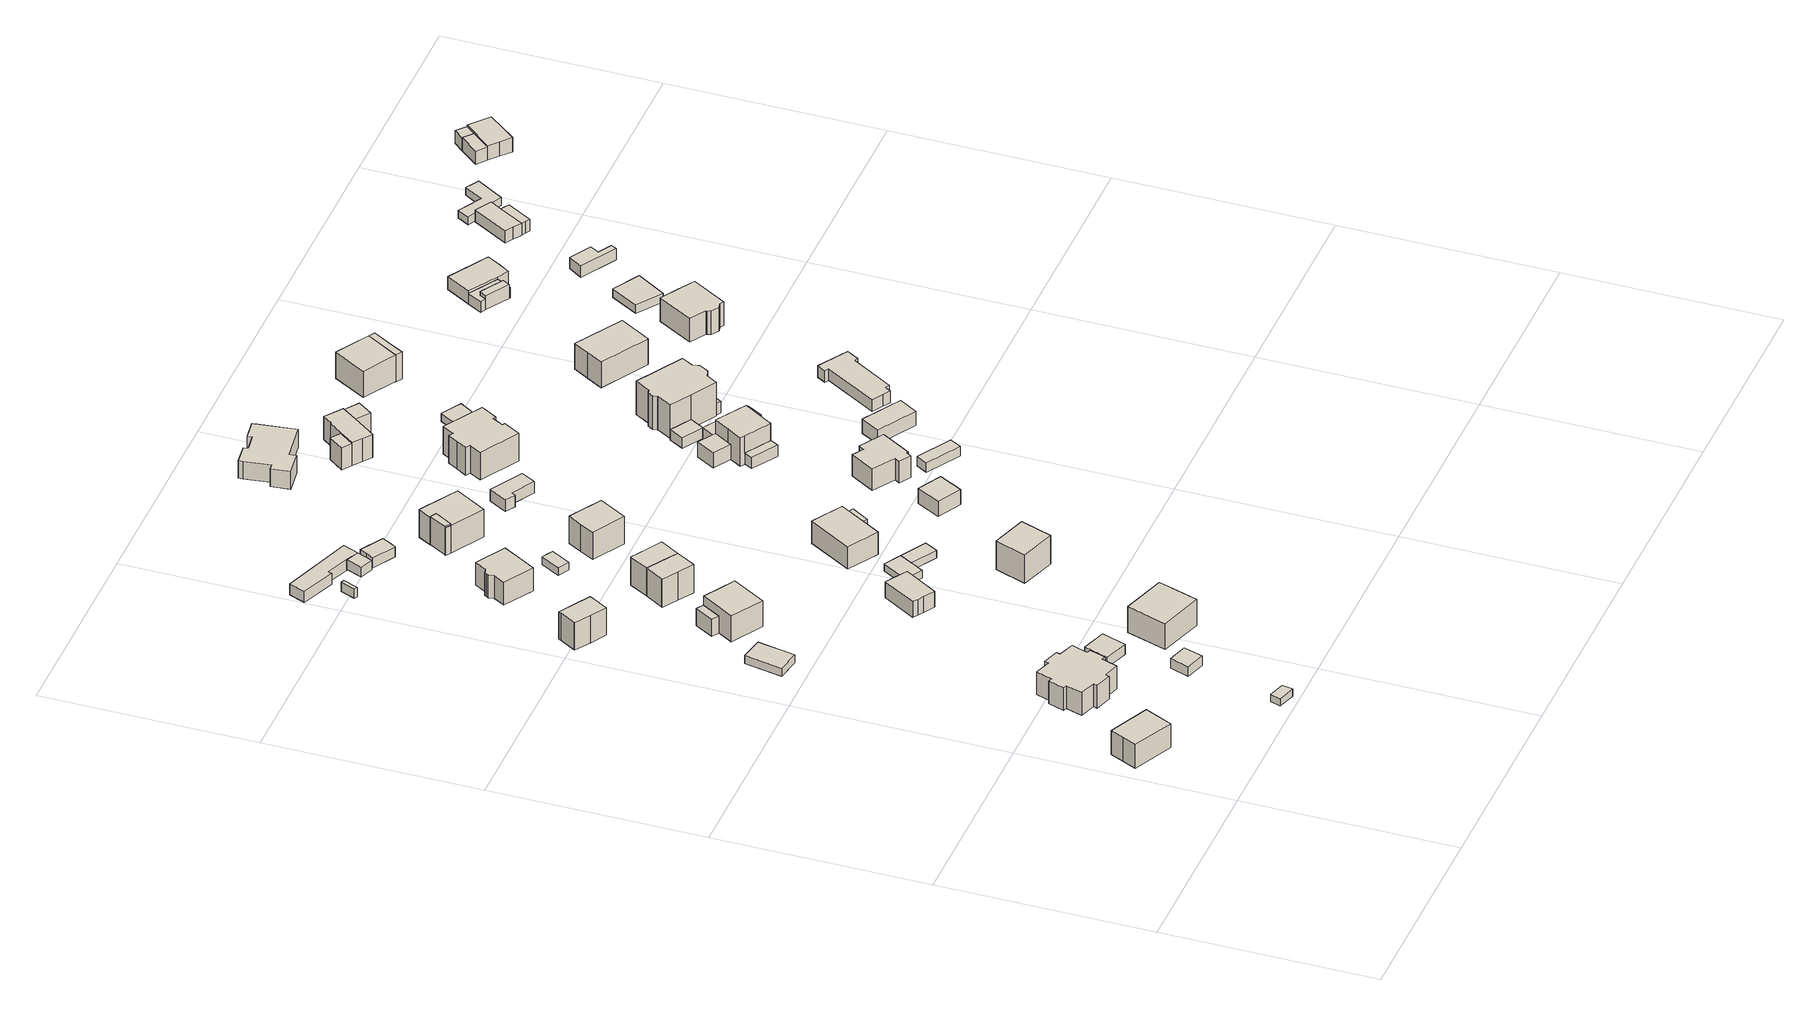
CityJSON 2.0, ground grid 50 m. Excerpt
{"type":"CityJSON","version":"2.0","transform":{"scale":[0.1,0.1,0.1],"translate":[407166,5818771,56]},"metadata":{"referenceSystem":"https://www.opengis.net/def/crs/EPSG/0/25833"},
"CityObjects":{
"building1":{"type":"Building","attributes":{"Gemeindeschluessel":"11000010","BezugspunktDach":"2200","function":"31001_1010","measuredHeight":7.95,"storeysAboveGround":1},"address":[{"country":"Germany","locality":"Berlin","thoroughfareNumber":"41","thoroughfareName":"Lortzingstraße"}],"geometry":[{"type":"Solid","lod":"1","boundaries":[[[[0,1,2,3,4,5]],[[6,7,8,9,10,11]],[[6,11,5,4]],[[7,6,4,3]],[[8,7,3,2]],[[9,8,2,1]],[[10,9,1,0]],[[11,10,0,5]]]]}]},
"building2":{"type":"Building","attributes":{"Gemeindeschluessel":"11000010","BezugspunktDach":"2200","function":"31001_2723","measuredHeight":1.92,"storeysAboveGround":1},"address":[{"country":"Germany","locality":"Berlin","thoroughfareNumber":"11 (2)","thoroughfareName":"Händelstraße"}],"geometry":[{"type":"Solid","lod":"1","boundaries":[[[[12,13,14,15]],[[16,17,18,19]],[[16,19,15,14]],[[17,16,14,13]],[[18,17,13,12]],[[19,18,12,15]]]]}]},
"building3":{"type":"Building","attributes":{"Gemeindeschluessel":"11000010","BezugspunktDach":"2200","function":"31001_1010","measuredHeight":8.68,"storeysAboveGround":1},"address":[{"country":"Germany","locality":"Berlin","thoroughfareNumber":"12","thoroughfareName":"Händelstraße"}],"geometry":[{"type":"Solid","lod":"1","boundaries":[[[[20,21,22,23,24,25,26,27,28,29,30,31,32,33,34,35,36,37,38,39]],[[40,41,42,43,44,45,46,47,48,49,50,51,52,53,54,55,56,57,58,59]],[[40,59,39,38]],[[41,40,38,37]],[[42,41,37,36]],[[43,42,36,35]],[[44,43,35,34]],[[45,44,34,33]],[[46,45,33,32]],[[47,46,32,31]],[[48,47,31,30]],[[49,48,30,29]],[[50,49,29,28]],[[51,50,28,27]],[[52,51,27,26]],[[53,52,26,25]],[[54,53,25,24]],[[55,54,24,23]],[[56,55,23,22]],[[57,56,22,21]],[[58,57,21,20]],[[59,58,20,39]]]]}]},
"building4":{"type":"Building","attributes":{"Gemeindeschluessel":"11000010","BezugspunktDach":"2200","function":"31001_2000","measuredHeight":2.07,"storeysAboveGround":1},"address":[{"country":"Germany","locality":"Berlin","thoroughfareNumber":"9 (1)","thoroughfareName":"Händelstraße"}],"geometry":[{"type":"Solid","lod":"1","boundaries":[[[[60,61,62,63]],[[64,65,66,67]],[[64,67,63,62]],[[65,64,62,61]],[[66,65,61,60]],[[67,66,60,63]]]]}]},
"building5":{"type":"Building","attributes":{"Gemeindeschluessel":"11000010","BezugspunktDach":"2200","function":"31001_2463","measuredHeight":2.5,"storeysAboveGround":1},"address":[{"country":"Germany","locality":"Berlin","thoroughfareNumber":"11 (1)","thoroughfareName":"Händelstraße"}],"geometry":[{"type":"Solid","lod":"1","boundaries":[[[[68,69,70,71]],[[72,73,74,75]],[[72,75,71,70]],[[73,72,70,69]],[[74,73,69,68]],[[75,74,68,71]]]]}]},
"building6":{"type":"Building","attributes":{"Gemeindeschluessel":"11000010","BezugspunktDach":"2200","function":"31001_2463","measuredHeight":2.59,"storeysAboveGround":1},"address":[{"country":"Germany","locality":"Berlin","thoroughfareNumber":"12 (1)","thoroughfareName":"Händelstraße"}],"geometry":[{"type":"Solid","lod":"1","boundaries":[[[[76,77,78,79]],[[80,81,82,83]],[[80,83,79,78]],[[81,80,78,77]],[[82,81,77,76]],[[83,82,76,79]]]]}]},
"building7":{"type":"Building","attributes":{"Gemeindeschluessel":"11000010","BezugspunktDach":"2200","function":"31001_1010","measuredHeight":8.94,"storeysAboveGround":1},"address":[{"country":"Germany","locality":"Berlin","thoroughfareNumber":"24","thoroughfareName":"Lortzingstraße"}],"geometry":[{"type":"Solid","lod":"1","boundaries":[[[[84,85,86,87,88,89,90,91]],[[92,93,94,95,96,97,98,99]],[[92,99,91,90]],[[93,92,90,89]],[[94,93,89,88]],[[95,94,88,87]],[[96,95,87,86]],[[97,96,86,85]],[[98,97,85,84]],[[99,98,84,91]]]]}]},
"building8":{"type":"Building","attributes":{"Gemeindeschluessel":"11000010","function":"31001_1010"},"address":[{"country":"Germany","locality":"Berlin","thoroughfareNumber":"23","thoroughfareName":"Lortzingstraße"}],"children":["building8-1","building8-2"]},
"building8-1":{"type":"BuildingPart","attributes":{"BezugspunktDach":"2200","measuredHeight":9.03,"storeysAboveGround":1},"parents":["building8"],"geometry":[{"type":"MultiSurface","lod":"1","boundaries":[[[100,101,102,103,104]],[[105,106,107,108,109]],[[110,111,112,109,104,103]],[[106,105,103,102]],[[107,106,102,101]],[[108,107,101,100]],[[109,108,100,104]],[[113,105,112,111,110]]]}]},
"building8-2":{"type":"BuildingPart","attributes":{"BezugspunktDach":"2200","measuredHeight":4.44,"storeysAboveGround":1},"parents":["building8"],"geometry":[{"type":"Solid","lod":"1","boundaries":[[[[111,110,114,115]],[[116,105,112,117]],[[116,117,115,114]],[[105,116,114,110]],[[117,112,111,115]],[[112,105,110,111]]]]}]},
"building9":{"type":"Building","attributes":{"Gemeindeschluessel":"11000010","BezugspunktDach":"2200","function":"31001_1010","measuredHeight":9.07,"storeysAboveGround":1},"address":[{"country":"Germany","locality":"Berlin","thoroughfareNumber":"11","thoroughfareName":"Händelstraße"}],"geometry":[{"type":"Solid","lod":"1","boundaries":[[[[118,119,120,121,122]],[[123,124,125,126,127]],[[123,127,122,121]],[[124,123,121,120]],[[125,124,120,119]],[[126,125,119,118]],[[127,126,118,122]]]]}]},
"building10":{"type":"Building","attributes":{"Gemeindeschluessel":"11000010","BezugspunktDach":"2200","function":"51009_1610","measuredHeight":2.5,"storeysAboveGround":0},"address":[{"country":"Germany","locality":"Berlin"}],"geometry":[{"type":"Solid","lod":"1","boundaries":[[[[128,129,130,131]],[[132,133,134,135]],[[132,135,131,130]],[[133,132,130,129]],[[134,133,129,128]],[[135,134,128,131]]]]}]},
"building11":{"type":"Building","attributes":{"Gemeindeschluessel":"11000010","BezugspunktDach":"2200","function":"31001_1010","measuredHeight":4.73,"storeysAboveGround":1},"address":[{"country":"Germany","locality":"Berlin","thoroughfareNumber":"39","thoroughfareName":"Lortzingstraße"}],"geometry":[{"type":"Solid","lod":"1","boundaries":[[[[136,137,138,139,140,141,142,143]],[[144,145,146,147,148,149,150,151]],[[144,151,143,142]],[[145,144,142,141]],[[146,145,141,140]],[[147,146,140,139]],[[148,147,139,138]],[[149,148,138,137]],[[150,149,137,136]],[[151,150,136,143]]]]}]},
"building12":{"type":"Building","attributes":{"Gemeindeschluessel":"11000010","BezugspunktDach":"2200","function":"31001_1010","measuredHeight":9.36,"storeysAboveGround":1},"address":[{"country":"Germany","locality":"Berlin","thoroughfareNumber":"24A","thoroughfareName":"Lortzingstraße"}],"geometry":[{"type":"Solid","lod":"1","boundaries":[[[[152,153,154,155,156,157,158]],[[159,160,161,162,163,164,165]],[[159,165,158,157]],[[160,159,157,156]],[[161,160,156,155]],[[162,161,155,154]],[[163,162,154,153]],[[164,163,153,152]],[[165,164,152,158]]]]}]},
"building13":{"type":"Building","attributes":{"Gemeindeschluessel":"11000010","BezugspunktDach":"2200","function":"31001_1010","measuredHeight":8.75,"storeysAboveGround":1},"address":[{"country":"Germany","locality":"Berlin","thoroughfareNumber":"25A","thoroughfareName":"Lortzingstraße"}],"geometry":[{"type":"Solid","lod":"1","boundaries":[[[[166,167,168,169,170,171,172,173,174,175]],[[176,177,178,179,180,181,182,183,184,185]],[[176,185,175,174]],[[177,176,174,173]],[[178,177,173,172]],[[179,178,172,171]],[[180,179,171,170]],[[181,180,170,169]],[[182,181,169,168]],[[183,182,168,167]],[[184,183,167,166]],[[185,184,166,175]]]]}]},
"building14":{"type":"Building","attributes":{"Gemeindeschluessel":"11000010","BezugspunktDach":"2200","function":"31001_2463","measuredHeight":2.82,"storeysAboveGround":1},"address":[{"country":"Germany","locality":"Berlin","thoroughfareNumber":"5 (1)","thoroughfareName":"Lisztstraße"}],"geometry":[{"type":"Solid","lod":"1","boundaries":[[[[186,187,188,189,190,191,192]],[[193,194,195,196,197,198,199]],[[193,199,192,191]],[[194,193,191,190]],[[195,194,190,189]],[[196,195,189,188]],[[197,196,188,187]],[[198,197,187,186]],[[199,198,186,192]]]]}]},
"building15":{"type":"Building","attributes":{"Gemeindeschluessel":"11000010","BezugspunktDach":"2200","function":"31001_1010","measuredHeight":9.34,"storeysAboveGround":1},"address":[{"country":"Germany","locality":"Berlin","thoroughfareNumber":"24B","thoroughfareName":"Lortzingstraße"}],"geometry":[{"type":"Solid","lod":"1","boundaries":[[[[155,154,200,201,202,203,156]],[[204,205,206,207,162,161,160]],[[204,160,156,203]],[[205,204,203,202]],[[206,205,202,201]],[[207,206,201,200]],[[162,207,200,154]],[[161,162,154,155]],[[160,161,155,156]]]]}]},
"building16":{"type":"Building","attributes":{"Gemeindeschluessel":"11000010","BezugspunktDach":"2200","function":"31001_2723","measuredHeight":2.48,"storeysAboveGround":1},"address":[{"country":"Germany","locality":"Berlin","thoroughfareNumber":"5 (2)","thoroughfareName":"Lisztstraße"}],"geometry":[{"type":"Solid","lod":"1","boundaries":[[[[208,189,188,209]],[[210,211,212,213]],[[210,213,209,188]],[[211,210,188,189]],[[212,211,189,208]],[[213,212,208,209]]]]}]},
"building17":{"type":"Building","attributes":{"Gemeindeschluessel":"11000010","BezugspunktDach":"2200","function":"31001_2463","measuredHeight":2.27,"storeysAboveGround":1},"address":[{"country":"Germany","locality":"Berlin","thoroughfareNumber":"25 (1)","thoroughfareName":"Lortzingstraße"}],"geometry":[{"type":"Solid","lod":"1","boundaries":[[[[214,215,216,217,218]],[[219,220,221,222,223]],[[219,223,218,217]],[[220,219,217,216]],[[221,220,216,215]],[[222,221,215,214]],[[223,222,214,218]]]]}]},
"building18":{"type":"Building","attributes":{"Gemeindeschluessel":"11000010","BezugspunktDach":"2200","function":"31001_2723","measuredHeight":3.14,"storeysAboveGround":1},"address":[{"country":"Germany","locality":"Berlin","thoroughfareNumber":"26 (2)","thoroughfareName":"Lortzingstraße"}],"geometry":[{"type":"Solid","lod":"1","boundaries":[[[[224,225,226,227,228,229]],[[230,231,232,233,234,235]],[[230,235,229,228]],[[231,230,228,227]],[[232,231,227,226]],[[233,232,226,225]],[[234,233,225,224]],[[235,234,224,229]]]]}]},
"building19":{"type":"Building","attributes":{"Gemeindeschluessel":"11000010","function":"31001_1010"},"address":[{"country":"Germany","locality":"Berlin","thoroughfareNumber":"39 (1)","thoroughfareName":"Lortzingstraße"}],"children":["building19-1","building19-2"]},
"building19-1":{"type":"BuildingPart","attributes":{"BezugspunktDach":"2200","measuredHeight":1.87,"storeysAboveGround":1},"parents":["building19"],"geometry":[{"type":"MultiSurface","lod":"1","boundaries":[[[236,237,238,239]],[[240,241,242,243]],[[240,243,239,238]],[[241,240,238,237]],[[242,241,244,245,236]],[[243,242,236,239]],[[237,245,244,241]]]}]},
"building19-2":{"type":"BuildingPart","attributes":{"BezugspunktDach":"2200","measuredHeight":1.87,"storeysAboveGround":1},"parents":["building19"],"geometry":[{"type":"MultiSurface","lod":"1","boundaries":[[[246,247,237,245]],[[241,248,249,244]],[[248,241,237,247]],[[249,248,247,246]],[[244,249,246,245]],[[250,244,245,237,241]]]}]},
"building20":{"type":"Building","attributes":{"Gemeindeschluessel":"11000010","BezugspunktDach":"2200","function":"31001_1010","measuredHeight":9.77,"storeysAboveGround":1},"address":[{"country":"Germany","locality":"Berlin","thoroughfareNumber":"10","thoroughfareName":"Händelstraße"}],"geometry":[{"type":"Solid","lod":"1","boundaries":[[[[251,252,253,254,255]],[[256,257,258,259,260]],[[256,260,255,254]],[[257,256,254,253]],[[258,257,253,252]],[[259,258,252,251]],[[260,259,251,255]]]]}]},
"building21":{"type":"Building","attributes":{"Gemeindeschluessel":"11000010","BezugspunktDach":"2200","function":"51009_1610","measuredHeight":7.23,"storeysAboveGround":0},"address":[{"country":"Germany","locality":"Berlin"}],"geometry":[{"type":"Solid","lod":"1","boundaries":[[[[261,262,263,264]],[[265,266,267,268]],[[265,268,264,263]],[[266,265,263,262]],[[267,266,262,261]],[[268,267,261,264]]]]}]},
"building22":{"type":"Building","attributes":{"Gemeindeschluessel":"11000010","BezugspunktDach":"2200","function":"31001_1010","measuredHeight":8.98,"storeysAboveGround":1},"address":[{"country":"Germany","locality":"Berlin","thoroughfareNumber":"25","thoroughfareName":"Lortzingstraße"}],"geometry":[{"type":"Solid","lod":"1","boundaries":[[[[269,270,271,272,273]],[[274,275,276,277,278]],[[274,278,273,272]],[[275,274,272,271]],[[276,275,271,270]],[[277,276,270,269]],[[278,277,269,273]]]]}]},
"building23":{"type":"Building","attributes":{"Gemeindeschluessel":"11000010","BezugspunktDach":"2200","function":"31001_1010","measuredHeight":8.25,"storeysAboveGround":1},"address":[{"country":"Germany","locality":"Berlin","thoroughfareNumber":"26","thoroughfareName":"Lortzingstraße"}],"geometry":[{"type":"Solid","lod":"1","boundaries":[[[[279,280,281,282,283,284,285,286,287,288]],[[289,290,291,292,293,294,295,296,297,298]],[[289,298,288,287]],[[290,289,287,286]],[[291,290,286,285]],[[292,291,285,284]],[[293,292,284,283]],[[294,293,283,282]],[[295,294,282,281]],[[296,295,281,280]],[[297,296,280,279]],[[298,297,279,288]]]]}]},
"building24":{"type":"Building","attributes":{"Gemeindeschluessel":"11000010","function":"31001_1010"},"address":[{"country":"Germany","locality":"Berlin","thoroughfareNumber":"38","thoroughfareName":"Lortzingstraße"}],"children":["building24-1","building24-2"]},
"building24-1":{"type":"BuildingPart","attributes":{"BezugspunktDach":"2200","measuredHeight":7.87,"storeysAboveGround":1},"parents":["building24"],"geometry":[{"type":"Solid","lod":"1","boundaries":[[[[299,300,301,302]],[[303,304,305,306]],[[303,306,302,301]],[[304,303,301,300]],[[305,304,300,299],[307,308,309,304]],[[306,305,299,302]],[[308,307,304,309]]]]}]},
"building24-2":{"type":"BuildingPart","attributes":{"BezugspunktDach":"2200","measuredHeight":3.73,"storeysAboveGround":1},"parents":["building24"],"geometry":[{"type":"Solid","lod":"1","boundaries":[[[[310,311,309,308]],[[304,312,313,307]],[[312,304,309,311]],[[313,312,311,310]],[[307,313,310,308]],[[304,307,308,309]]]]}]},
"building25":{"type":"Building","attributes":{"Gemeindeschluessel":"11000010","BezugspunktDach":"2200","function":"31001_1312","measuredHeight":3.02,"storeysAboveGround":1},"address":[{"country":"Germany","locality":"Berlin","thoroughfareNumber":"26 (1)","thoroughfareName":"Lortzingstraße"}],"geometry":[{"type":"Solid","lod":"1","boundaries":[[[[314,315,316,317,318,319]],[[320,321,322,323,324,325]],[[320,325,319,318]],[[321,320,318,317]],[[322,321,317,316]],[[323,322,316,315]],[[324,323,315,314]],[[325,324,314,319]]]]}]},
"building26":{"type":"Building","attributes":{"Gemeindeschluessel":"11000010","BezugspunktDach":"2200","function":"31001_1313","measuredHeight":4.32,"storeysAboveGround":1},"address":[{"country":"Germany","locality":"Berlin","thoroughfareNumber":"38 (1)","thoroughfareName":"Lortzingstraße"}],"geometry":[{"type":"Solid","lod":"1","boundaries":[[[[326,327,328,329,330]],[[331,332,333,334,335]],[[331,335,330,329]],[[332,331,329,328]],[[333,332,328,327]],[[334,333,327,326]],[[335,334,326,330]]]]}]},
"building27":{"type":"Building","attributes":{"Gemeindeschluessel":"11000010","BezugspunktDach":"2200","function":"31001_1010","measuredHeight":7.16,"storeysAboveGround":1},"address":[{"country":"Germany","locality":"Berlin","thoroughfareNumber":"45","thoroughfareName":"Beethovenstraße"}],"geometry":[{"type":"Solid","lod":"1","boundaries":[[[[336,337,338,339,340,341,342,343,344,345,346,347,348,349]],[[350,351,352,353,354,355,356,357,358,359,360,361,362,363]],[[350,363,349,348]],[[351,350,348,347]],[[352,351,347,346]],[[353,352,346,345]],[[354,353,345,344]],[[355,354,344,343]],[[356,355,343,342]],[[357,356,342,341]],[[358,357,341,340]],[[359,358,340,339]],[[360,359,339,338]],[[361,360,338,337]],[[362,361,337,336]],[[363,362,336,349]]]]}]},
"building28":{"type":"Building","attributes":{"Gemeindeschluessel":"11000010","BezugspunktDach":"2200","function":"31001_1010","measuredHeight":8.69,"storeysAboveGround":1},"address":[{"country":"Germany","locality":"Berlin","thoroughfareNumber":"37","thoroughfareName":"Lortzingstraße"}],"geometry":[{"type":"Solid","lod":"1","boundaries":[[[[364,365,366,367,368,369,370,371,372,373]],[[374,375,376,377,378,379,380,381,382,383]],[[374,383,373,372]],[[375,374,372,371]],[[376,375,371,370]],[[377,376,370,369]],[[378,377,369,368]],[[379,378,368,367]],[[380,379,367,366]],[[381,380,366,365]],[[382,381,365,364]],[[383,382,364,373]]]]}]},
"building29":{"type":"Building","attributes":{"Gemeindeschluessel":"11000010","BezugspunktDach":"2200","function":"31001_1010","measuredHeight":10.06,"storeysAboveGround":2},"address":[{"country":"Germany","locality":"Berlin","thoroughfareNumber":"27","thoroughfareName":"Lortzingstraße"}],"geometry":[{"type":"Solid","lod":"1","boundaries":[[[[384,385,386,387,388,389,390,391,392,393,394,395,396,397]],[[398,399,400,401,402,403,404,405,406,407,408,409,410,411]],[[398,411,397,396]],[[399,398,396,395]],[[400,399,395,394]],[[401,400,394,393]],[[402,401,393,392]],[[403,402,392,391]],[[404,403,391,390]],[[405,404,390,389]],[[406,405,389,388]],[[407,406,388,387]],[[408,407,387,386]],[[409,408,386,385]],[[410,409,385,384]],[[411,410,384,397]]]]}]},
"building30":{"type":"Building","attributes":{"Gemeindeschluessel":"11000010","function":"31001_1010"},"address":[{"country":"Germany","locality":"Berlin","thoroughfareNumber":"28","thoroughfareName":"Lortzingstraße"}],"children":["building30-1","building30-2","building30-3"]},
"building30-1":{"type":"BuildingPart","attributes":{"BezugspunktDach":"2200","measuredHeight":6.28,"storeysAboveGround":1},"parents":["building30"],"geometry":[{"type":"MultiSurface","lod":"1","boundaries":[[[412,413,414,415,416,417,418,419,420,421]],[[422,423,424,425,426,427,428,429,430,431]],[[422,432,433,421,420]],[[423,422,420,419]],[[424,423,419,418]],[[425,424,418,417]],[[426,425,417,416]],[[427,426,416,415]],[[434,435,415,414]],[[429,428,414,413]],[[430,429,413,412]],[[431,430,412,421]],[[431,433,432,422]],[[436,428,427,435,434]]]}]},
"building30-2":{"type":"BuildingPart","attributes":{"BezugspunktDach":"2200","measuredHeight":5.71,"storeysAboveGround":1},"parents":["building30"],"geometry":[{"type":"Solid","lod":"1","boundaries":[[[[433,432,437,438]],[[439,422,431,440]],[[439,440,438,437]],[[422,439,437,432]],[[440,431,433,438]],[[432,433,431,422]]]]}]},
"building30-3":{"type":"BuildingPart","attributes":{"BezugspunktDach":"2200","measuredHeight":5.71,"storeysAboveGround":1},"parents":["building30"],"geometry":[{"type":"MultiSurface","lod":"1","boundaries":[[[441,442,435,434]],[[427,443,444,428]],[[443,427,435,442]],[[444,443,442,441]],[[428,444,441,434]],[[428,445,434,435,427]]]}]},
"building31":{"type":"Building","attributes":{"Gemeindeschluessel":"11000010","BezugspunktDach":"2200","function":"31001_1313","measuredHeight":2.57,"storeysAboveGround":1},"address":[{"country":"Germany","locality":"Berlin","thoroughfareNumber":"37 (2)","thoroughfareName":"Lortzingstraße"}],"geometry":[{"type":"Solid","lod":"1","boundaries":[[[[446,447,448,449]],[[450,451,452,453]],[[450,453,449,448]],[[451,450,448,447]],[[452,451,447,446]],[[453,452,446,449]]]]}]},
"building32":{"type":"Building","attributes":{"Gemeindeschluessel":"11000010","BezugspunktDach":"2200","function":"51009_1610","measuredHeight":4.36,"storeysAboveGround":0},"address":[{"country":"Germany","locality":"Berlin"}],"geometry":[{"type":"Solid","lod":"1","boundaries":[[[[454,455,456,457]],[[458,459,460,461]],[[458,461,457,456]],[[459,458,456,455]],[[460,459,455,454]],[[461,460,454,457]]]]}]},
"building33":{"type":"Building","attributes":{"Gemeindeschluessel":"11000010","function":"31001_1010"},"address":[{"country":"Germany","locality":"Berlin","thoroughfareNumber":"36","thoroughfareName":"Lortzingstraße"}],"children":["building33-1","building33-2","building33-3","building33-4"]},
"building33-1":{"type":"BuildingPart","attributes":{"BezugspunktDach":"2200","measuredHeight":9.51,"storeysAboveGround":2},"parents":["building33"],"geometry":[{"type":"MultiSurface","lod":"1","boundaries":[[[462,463,464,465,466,467,468]],[[469,470,471,472,473,474,475]],[[476,477,478,475,468,467]],[[479,476,469,467,466]],[[471,470,466,465]],[[480,481,465,464]],[[472,471,482,483,484]],[[473,472,464,463],[485,486,480,484]],[[487,488,489,463,462]],[[474,473,490,491]],[[475,474,462,468]],[[469,478,477,476]],[[470,469,476,479]],[[484,483,482,481,480]],[[480,486,485,484]],[[491,490,489,488,487]]]}]},
"building33-2":{"type":"BuildingPart","attributes":{"BezugspunktDach":"2200","measuredHeight":3.15,"storeysAboveGround":2},"parents":["building33"],"geometry":[{"type":"MultiSurface","lod":"1","boundaries":[[[492,488,487,493]],[[491,490,494,495]],[[491,495,493,487]],[[494,490,488,492]],[[495,494,492,493]],[[490,491,496,487,488]]]}]},
"building33-3":{"type":"BuildingPart","attributes":{"BezugspunktDach":"2200","measuredHeight":3.92,"storeysAboveGround":2},"parents":["building33"],"geometry":[{"type":"MultiSurface","lod":"1","boundaries":[[[477,479,497,498]],[[499,470,478,500]],[[499,500,498,497]],[[470,499,497,479]],[[470,469,478]],[[500,478,477,498]],[[478,469,476,477]],[[479,476,469,470]]]}]},
"building33-4":{"type":"BuildingPart","attributes":{"BezugspunktDach":"2200","measuredHeight":2.81,"storeysAboveGround":2},"parents":["building33"],"geometry":[{"type":"MultiSurface","lod":"1","boundaries":[[[501,502,481,486]],[[483,503,504,485]],[[503,483,481,502]],[[504,503,502,501]],[[485,504,501,486]],[[484,480,481,483]],[[485,486,480,484]]]}]},
"building34":{"type":"Building","attributes":{"Gemeindeschluessel":"11000010","BezugspunktDach":"2200","function":"31001_2463","measuredHeight":2.68,"storeysAboveGround":1},"address":[{"country":"Germany","locality":"Berlin","thoroughfareNumber":"35 (1)","thoroughfareName":"Lortzingstraße"}],"geometry":[{"type":"Solid","lod":"1","boundaries":[[[[505,506,507,508,509]],[[510,511,512,513,514]],[[510,514,509,508]],[[511,510,508,507]],[[512,511,507,506]],[[513,512,506,505]],[[514,513,505,509]]]]}]},
"building35":{"type":"Building","attributes":{"Gemeindeschluessel":"11000010","BezugspunktDach":"2200","function":"31001_1010","measuredHeight":3.1,"storeysAboveGround":1},"address":[{"country":"Germany","locality":"Berlin","thoroughfareNumber":"36 (1)","thoroughfareName":"Lortzingstraße"}],"geometry":[{"type":"Solid","lod":"1","boundaries":[[[[481,502,515,516,517,518,519]],[[520,521,522,523,524,525,526]],[[520,526,519,518]],[[521,520,518,517]],[[522,521,517,516]],[[523,522,516,515]],[[524,523,515,502]],[[525,524,502,481]],[[526,525,481,519]]]]}]},
"building36":{"type":"Building","attributes":{"Gemeindeschluessel":"11000010","BezugspunktDach":"2200","function":"31001_2463","measuredHeight":2.05,"storeysAboveGround":1},"address":[{"country":"Germany","locality":"Berlin","thoroughfareNumber":"28 (1)","thoroughfareName":"Lortzingstraße"}],"geometry":[{"type":"Solid","lod":"1","boundaries":[[[[527,528,529,530]],[[531,532,533,534]],[[531,534,530,529]],[[532,531,529,528]],[[533,532,528,527]],[[534,533,527,530]]]]}]},
"building37":{"type":"Building","attributes":{"Gemeindeschluessel":"11000010","BezugspunktDach":"2200","function":"31001_2463","measuredHeight":4.59,"storeysAboveGround":1},"address":[{"country":"Germany","locality":"Berlin","thoroughfareNumber":"37 (1)","thoroughfareName":"Lortzingstraße"}],"geometry":[{"type":"Solid","lod":"1","boundaries":[[[[535,536,537,538,539]],[[540,541,542,543,544]],[[540,544,539,538]],[[541,540,538,537]],[[542,541,537,536]],[[543,542,536,535]],[[544,543,535,539]]]]}]},
"building38":{"type":"Building","attributes":{"Gemeindeschluessel":"11000010","BezugspunktDach":"2200","function":"31001_1010","measuredHeight":11.38,"storeysAboveGround":1},"address":[{"country":"Germany","locality":"Berlin","thoroughfareNumber":"35","thoroughfareName":"Lortzingstraße"}],"geometry":[{"type":"Solid","lod":"1","boundaries":[[[[545,546,547,548,549,550,551,552,553,554,555,556,557,558,559,560]],[[561,562,563,564,565,566,567,568,569,570,571,572,573,574,575,576]],[[561,576,560,559]],[[562,561,559,558]],[[563,562,558,557]],[[564,563,557,556]],[[565,564,556,555]],[[566,565,555,554]],[[567,566,554,553]],[[568,567,553,552]],[[569,568,552,551]],[[570,569,551,550]],[[571,570,550,549]],[[572,571,549,548]],[[573,572,548,547]],[[574,573,547,546]],[[575,574,546,545]],[[576,575,545,560]]]]}]},
"building39":{"type":"Building","attributes":{"Gemeindeschluessel":"11000010","BezugspunktDach":"2200","function":"51009_1610","measuredHeight":3,"storeysAboveGround":0},"address":[{"country":"Germany","locality":"Berlin"}],"geometry":[{"type":"Solid","lod":"1","boundaries":[[[[577,578,579,580]],[[581,582,583,584]],[[581,584,580,579]],[[582,581,579,578]],[[583,582,578,577]],[[584,583,577,580]]]]}]},
"building40":{"type":"Building","attributes":{"Gemeindeschluessel":"11000010","BezugspunktDach":"2200","function":"51009_1610","measuredHeight":5.6,"storeysAboveGround":0},"address":[{"country":"Germany","locality":"Berlin"}],"geometry":[{"type":"Solid","lod":"1","boundaries":[[[[585,586,587,588]],[[589,590,591,592]],[[589,592,588,587]],[[590,589,587,586]],[[591,590,586,585]],[[592,591,585,588]]]]}]},
"building41":{"type":"Building","attributes":{"Gemeindeschluessel":"11000010","BezugspunktDach":"2200","function":"31001_2000","measuredHeight":3.61,"storeysAboveGround":1},"address":[{"country":"Germany","locality":"Berlin","thoroughfareNumber":"36 (2)","thoroughfareName":"Lortzingstraße"}],"geometry":[{"type":"Solid","lod":"1","boundaries":[[[[593,594,595,596,597,598,599,600,601,602,603,604]],[[605,606,607,608,609,610,611,612,613,614,615,616]],[[605,616,604,603]],[[606,605,603,602]],[[607,606,602,601]],[[608,607,601,600]],[[609,608,600,599]],[[610,609,599,598]],[[611,610,598,597]],[[612,611,597,596]],[[613,612,596,595]],[[614,613,595,594]],[[615,614,594,593]],[[616,615,593,604]]]]}]},
"building42":{"type":"Building","attributes":{"Gemeindeschluessel":"11000010","BezugspunktDach":"2200","function":"31001_1010","measuredHeight":8.92,"storeysAboveGround":1},"address":[{"country":"Germany","locality":"Berlin","thoroughfareNumber":"29","thoroughfareName":"Lortzingstraße"}],"geometry":[{"type":"Solid","lod":"1","boundaries":[[[[617,618,619,620,621]],[[622,623,624,625,626]],[[622,626,621,620]],[[623,622,620,619]],[[624,623,619,618]],[[625,624,618,617]],[[626,625,617,621]]]]}]},
"building43":{"type":"Building","attributes":{"Gemeindeschluessel":"11000010","BezugspunktDach":"2200","function":"51009_1610","measuredHeight":9.18,"storeysAboveGround":0},"address":[{"country":"Germany","locality":"Berlin"}],"geometry":[{"type":"Solid","lod":"1","boundaries":[[[[627,628,629,619,617]],[[630,631,632,633,634]],[[630,634,617,619]],[[631,630,619,629]],[[632,631,629,628]],[[633,632,628,627]],[[634,633,627,617]]]]}]},
"building44":{"type":"Building","attributes":{"Gemeindeschluessel":"11000010","BezugspunktDach":"2200","function":"31001_1010","measuredHeight":8.36,"storeysAboveGround":1},"address":[{"country":"Germany","locality":"Berlin","thoroughfareNumber":"34A","thoroughfareName":"Lortzingstraße"}],"geometry":[{"type":"Solid","lod":"1","boundaries":[[[[635,636,637,638,639]],[[640,641,642,643,644]],[[640,644,639,638]],[[641,640,638,637]],[[642,641,637,636]],[[643,642,636,635]],[[644,643,635,639]]]]}]},
"building45":{"type":"Building","attributes":{"Gemeindeschluessel":"11000010","BezugspunktDach":"2200","function":"31001_1010","measuredHeight":8.95,"storeysAboveGround":1},"address":[{"country":"Germany","locality":"Berlin","thoroughfareNumber":"34","thoroughfareName":"Lortzingstraße"}],"geometry":[{"type":"Solid","lod":"1","boundaries":[[[[645,646,647,648,649,650,651,652,653,654]],[[655,656,657,658,659,660,661,662,663,664]],[[655,664,654,653]],[[656,655,653,652]],[[657,656,652,651]],[[658,657,651,650]],[[659,658,650,649]],[[660,659,649,648]],[[661,660,648,647]],[[662,661,647,646]],[[663,662,646,645]],[[664,663,645,654]]]]}]},
"building46":{"type":"Building","attributes":{"Gemeindeschluessel":"11000010","BezugspunktDach":"2200","function":"51009_1610","measuredHeight":4.24,"storeysAboveGround":0},"address":[{"country":"Germany","locality":"Berlin"}],"geometry":[{"type":"Solid","lod":"1","boundaries":[[[[665,666,667,668,669]],[[670,671,672,673,674]],[[670,674,669,668]],[[671,670,668,667]],[[672,671,667,666]],[[673,672,666,665]],[[674,673,665,669]]]]}]},
"building47":{"type":"Building","attributes":{"Gemeindeschluessel":"11000010","BezugspunktDach":"2200","function":"31001_1010","measuredHeight":2.2,"storeysAboveGround":1},"address":[{"country":"Germany","locality":"Berlin","thoroughfareNumber":"33","thoroughfareName":"Lortzingstraße"}],"geometry":[{"type":"Solid","lod":"1","boundaries":[[[[675,676,677,678]],[[679,680,681,682]],[[679,682,678,677]],[[680,679,677,676]],[[681,680,676,675]],[[682,681,675,678]]]]}]},
"building48":{"type":"Building","attributes":{"Gemeindeschluessel":"11000010","function":"31001_1010"},"address":[{"country":"Germany","locality":"Berlin","thoroughfareNumber":"32","thoroughfareName":"Lortzingstraße"}],"children":["building48-1","building48-2"]},
"building48-1":{"type":"BuildingPart","attributes":{"BezugspunktDach":"2200","measuredHeight":4.03,"storeysAboveGround":1},"parents":["building48"],"geometry":[{"type":"MultiSurface","lod":"1","boundaries":[[[683,684,685,686,687,688]],[[689,690,691,692,693,694]],[[689,694,688,687]],[[690,689,687,686]],[[691,690,686,685]],[[692,691,685,684]],[[693,692,684,683]],[[695,696,683,688]],[[697,694,693,696,695]]]}]},
"building48-2":{"type":"BuildingPart","attributes":{"BezugspunktDach":"2200","measuredHeight":2.69,"storeysAboveGround":1},"parents":["building48"],"geometry":[{"type":"Solid","lod":"1","boundaries":[[[[698,699,700,701,702,696,695,703]],[[694,693,704,673,672,670,674,705]],[[694,705,703,695]],[[704,693,696,702]],[[673,704,702,701]],[[672,673,701,700]],[[670,672,700,699]],[[674,670,699,698]],[[705,674,698,703]],[[693,694,695,696]]]]}]},
"building49":{"type":"Building","attributes":{"Gemeindeschluessel":"11000010","BezugspunktDach":"2200","function":"31001_2723","measuredHeight":2.94,"storeysAboveGround":1},"address":[{"country":"Germany","locality":"Berlin","thoroughfareNumber":"32 (1)","thoroughfareName":"Lortzingstraße"}],"geometry":[{"type":"Solid","lod":"1","boundaries":[[[[706,707,708,709,710,711]],[[712,713,714,715,716,717]],[[712,717,711,710]],[[713,712,710,709]],[[714,713,709,708]],[[715,714,708,707]],[[716,715,707,706]],[[717,716,706,711]]]]}]},
"building50":{"type":"Building","attributes":{"Gemeindeschluessel":"11000010","BezugspunktDach":"2200","function":"31001_1010","measuredHeight":3.57,"storeysAboveGround":1},"address":[{"country":"Germany","locality":"Berlin","thoroughfareNumber":"31 (2)","thoroughfareName":"Lortzingstraße"}],"geometry":[{"type":"Solid","lod":"1","boundaries":[[[[718,719,720,721,722,723,724]],[[725,726,727,728,729,730,731]],[[725,731,724,723]],[[726,725,723,722]],[[727,726,722,721]],[[728,727,721,720]],[[729,728,720,719]],[[730,729,719,718]],[[731,730,718,724]]]]}]},
"building51":{"type":"Building","attributes":{"Gemeindeschluessel":"11000010","BezugspunktDach":"2200","function":"31001_1010","measuredHeight":3.46,"storeysAboveGround":1},"address":[{"country":"Germany","locality":"Berlin","thoroughfareNumber":"31 (3)","thoroughfareName":"Lortzingstraße"}],"geometry":[{"type":"Solid","lod":"1","boundaries":[[[[732,733,734,735,720,719]],[[736,737,738,739,740,741]],[[736,741,719,720]],[[737,736,720,735]],[[738,737,735,734]],[[739,738,734,733]],[[740,739,733,732]],[[741,740,732,719]]]]}]},
"building52":{"type":"Building","attributes":{"Gemeindeschluessel":"11000010","BezugspunktDach":"2200","function":"31001_1313","measuredHeight":2.08,"storeysAboveGround":1},"address":[{"country":"Germany","locality":"Berlin","thoroughfareNumber":"31 (1)","thoroughfareName":"Lortzingstraße"}],"geometry":[{"type":"Solid","lod":"1","boundaries":[[[[742,743,744,745,746,747]],[[748,749,750,751,752,753]],[[748,753,747,746]],[[749,748,746,745]],[[750,749,745,744]],[[751,750,744,743]],[[752,751,743,742]],[[753,752,742,747]]]]}]},
"building53":{"type":"Building","attributes":{"Gemeindeschluessel":"11000010","function":"31001_1010"},"address":[{"country":"Germany","locality":"Berlin","thoroughfareNumber":"41","thoroughfareName":"Beethovenstraße"}],"children":["building53-1","building53-2"]},
"building53-1":{"type":"BuildingPart","attributes":{"BezugspunktDach":"2200","measuredHeight":3.98,"storeysAboveGround":1},"parents":["building53"],"geometry":[{"type":"MultiSurface","lod":"1","boundaries":[[[754,755,756,757,758,759]],[[760,761,762,763,764,765]],[[760,765,766,767,768,759,758]],[[761,760,758,757]],[[762,761,757,756]],[[763,762,756,755]],[[764,763,755,754]],[[765,764,754,759]],[[768,767,766,765]]]}]},
"building53-2":{"type":"BuildingPart","attributes":{"BezugspunktDach":"2200","measuredHeight":3.41,"storeysAboveGround":1},"parents":["building53"],"geometry":[{"type":"MultiSurface","lod":"1","boundaries":[[[768,767,769,770]],[[771,766,765,772]],[[771,772,770,769]],[[766,771,769,767]],[[772,765,768,770]],[[766,767,768,765,773]]]}]},
"building54":{"type":"Building","attributes":{"Gemeindeschluessel":"11000010","BezugspunktDach":"2200","function":"51009_1610","measuredHeight":3.32,"storeysAboveGround":0},"address":[{"country":"Germany","locality":"Berlin"}],"geometry":[{"type":"Solid","lod":"1","boundaries":[[[[774,775,776,777]],[[778,760,766,771]],[[778,771,777,776]],[[760,778,776,775]],[[766,760,775,774]],[[771,766,774,777]]]]}]}
},
"vertices":[
[112,189,79],[127,222,79],[142,254,79],[47,298,79],[32,266,79],[17,234,79],[32,266,17],[47,298,17],[142,254,17],[127,222,17],[112,189,17],[17,234,17],
[357,5,47],[362,30,47],[323,42,47],[315,18,47],[323,42,28],[362,30,28],[357,5,28],[315,18,28],
[195,391,76],[192,382,76],[231,369,76],[234,378,76],[271,366,76],[284,404,76],[293,400,76],[305,438,76],[296,442,76],[309,480,76],[271,493,76],[274,502,76],[236,515,76],[233,505,76],[195,518,76],[182,480,76],[173,483,76],[160,445,76],[169,442,76],[157,404,76],[169,442,17],[160,445,17],[173,483,17],[182,480,17],[195,518,17],[233,505,17],[236,515,17],[274,502,17],[271,493,17],[309,480,17],[296,442,17],[305,438,17],[293,400,17],[284,404,17],[271,366,17],[234,378,17],[231,369,17],[192,382,17],[195,391,17],[157,404,17],
[144,1039,27],[160,1127,27],[106,1137,27],[89,1049,27],[106,1137,6],[160,1127,6],[144,1039,6],[89,1049,6],
[398,221,51],[413,267,51],[367,281,51],[352,236,51],[367,281,26],[413,267,26],[398,221,26],[352,236,26],
[388,390,47],[407,447,47],[350,466,47],[331,409,47],[350,466,21],[407,447,21],[388,390,21],[331,409,21],
[61,1465,81],[98,1443,81],[124,1488,81],[88,1510,81],[51,1532,81],[48,1526,81],[26,1489,81],[25,1487,81],[26,1489,10],[48,1526,10],[51,1532,10],[88,1510,10],[124,1488,10],[98,1443,10],[61,1465,10],[25,1487,10],
[238,1144,77],[285,1224,77],[248,1245,77],[211,1267,77],[164,1188,77],[211,1267,10],[248,1245,10],[285,1224,10],[238,1144,10],[164,1188,10],[211,1267,54],[185,1223,54],[185,1223,10],[211,1267,44],
[194,1277,54],[168,1233,54],[194,1277,10],[168,1233,10],
[531,281,92],[546,328,92],[562,376,92],[458,409,92],[427,314,92],[458,409,25],[562,376,25],[546,328,25],[531,281,25],[427,314,25],
[57,1984,29],[71,2019,29],[64,2022,29],[50,1988,29],[64,2022,4],[71,2019,4],[57,1984,4],[50,1988,4],
[383,850,54],[396,842,54],[421,827,54],[469,905,54],[457,913,54],[443,921,54],[418,936,54],[371,858,54],[418,936,13],[443,921,13],[457,913,13],[469,905,13],[421,827,13],[396,842,13],[383,850,13],[371,858,13],
[265,1343,84],[301,1321,84],[328,1366,84],[292,1388,84],[256,1410,84],[230,1367,84],[229,1365,84],[230,1367,11],[256,1410,11],[292,1388,11],[328,1366,11],[301,1321,11],[265,1343,11],[229,1365,11],
[195,1641,69],[219,1681,69],[242,1721,69],[173,1762,69],[157,1734,69],[145,1731,69],[142,1726,69],[139,1722,69],[142,1709,69],[126,1682,69],[142,1709,10],[139,1722,10],[142,1726,10],[145,1731,10],[157,1734,10],[173,1762,10],[242,1721,10],[219,1681,10],[195,1641,10],[126,1682,10],
[84,2051,30],[87,2060,30],[141,2038,30],[172,2025,30],[187,2061,30],[19,2121,30],[4,2083,30],[19,2121,2],[187,2061,2],[172,2025,2],[141,2038,2],[87,2060,2],[84,2051,2],[4,2083,2],
[355,1412,84],[319,1433,84],[282,1455,84],[281,1453,84],[281,1453,11],[282,1455,11],[319,1433,11],[355,1412,11],
[156,1987,30],[125,2000,30],[141,2038,5],[172,2025,5],[156,1987,5],[125,2000,5],
[288,1595,31],[314,1640,31],[301,1648,31],[288,1655,31],[262,1610,31],[288,1655,11],[301,1648,11],[314,1640,11],[288,1595,11],[262,1610,11],
[216,1957,32],[226,1974,32],[235,1991,32],[182,2022,32],[173,2005,32],[163,1988,32],[173,2005,6],[182,2022,6],[235,1991,6],[226,1974,6],[216,1957,6],[163,1988,6],
[509,886,33],[544,947,33],[505,969,33],[470,909,33],[505,969,14],[544,947,14],[509,886,14],[470,909,14],[527,917,14],[527,917,33],
[587,882,33],[604,912,33],[604,912,14],[587,882,14],[540,939,14],
[638,646,95],[651,683,95],[664,720,95],[581,747,95],[555,674,95],[581,747,21],[664,720,21],[651,683,21],[638,646,21],[555,674,21],
[267,1851,83],[291,1892,83],[277,1900,83],[253,1860,83],[277,1900,10],[291,1892,10],[267,1851,10],[253,1860,10],
[416,1517,82],[454,1582,82],[378,1627,82],[359,1594,82],[340,1561,82],[359,1594,11],[378,1627,11],[454,1582,11],[416,1517,11],[340,1561,11],
[265,1849,81],[341,1804,81],[385,1878,81],[309,1923,81],[295,1931,81],[277,1900,81],[291,1892,81],[267,1851,81],[253,1860,81],[252,1857,81],[253,1860,9],[267,1851,9],[291,1892,9],[277,1900,9],[295,1931,9],[309,1923,9],[385,1878,9],[341,1804,9],[265,1849,9],[252,1857,9],
[557,1002,72],[618,1104,72],[547,1146,72],[486,1044,72],[547,1146,14],[618,1104,14],[557,1002,14],[486,1044,14],[594,1063,14],[594,1063,51],[618,1104,51],
[619,1048,51],[644,1089,51],[644,1089,14],[619,1048,14],
[460,1777,43],[466,1787,43],[520,1756,43],[539,1789,43],[462,1833,43],[437,1791,43],[462,1833,13],[539,1789,13],[520,1756,13],[466,1787,13],[460,1777,13],[437,1791,13],
[777,897,57],[807,952,57],[779,967,57],[751,982,57],[721,927,57],[751,982,18],[779,967,18],[807,952,18],[777,897,18],[721,927,18],
[370,2245,51],[429,2253,51],[427,2269,51],[517,2281,51],[505,2369,51],[503,2380,51],[457,2374,51],[458,2363,51],[418,2357,51],[416,2368,51],[370,2362,51],[371,2351,51],[379,2291,51],[364,2289,51],[379,2291,5],[371,2351,5],[370,2362,5],[416,2368,5],[418,2357,5],[458,2363,5],[457,2374,5],[503,2380,5],[505,2369,5],[517,2281,5],[427,2269,5],[429,2253,5],[370,2245,5],[364,2289,5],
[814,1056,74],[807,1044,74],[833,1028,74],[840,1040,74],[844,1038,74],[886,1108,74],[830,1142,74],[822,1129,74],[796,1145,74],[762,1088,74],[796,1145,18],[822,1129,18],[830,1142,18],[886,1108,18],[844,1038,18],[840,1040,18],[833,1028,18],[807,1044,18],[814,1056,18],[762,1088,18],
[615,1824,86],[638,1864,86],[632,1867,86],[639,1880,86],[646,1893,86],[653,1889,86],[676,1928,86],[585,1982,86],[568,1954,86],[558,1960,86],[544,1936,86],[529,1912,86],[540,1906,86],[524,1878,86],[540,1906,14],[529,1912,14],[544,1936,14],[558,1960,14],[568,1954,14],[585,1982,14],[676,1928,14],[653,1889,14],[646,1893,14],[639,1880,14],[632,1867,14],[638,1864,14],[615,1824,14],[524,1878,14],
[509,2135,69],[530,2120,69],[571,2175,69],[595,2209,69],[575,2223,69],[555,2238,69],[538,2215,69],[536,2216,69],[514,2185,69],[488,2150,69],[514,2185,9],[536,2216,9],[538,2215,9],[555,2238,9],[575,2223,9],[595,2209,9],[571,2175,9],[530,2120,9],[509,2135,9],[488,2150,9],[514,2185,66],[488,2150,66],[571,2175,66],[595,2209,66],[571,2175,54],
[492,2201,66],[466,2166,66],[492,2201,9],[466,2166,9],
[604,2151,66],[629,2185,66],[629,2185,9],[604,2151,9],[571,2175,52],
[939,956,44],[954,982,44],[875,1029,44],[860,1003,44],[875,1029,19],[954,982,19],[939,956,19],[860,1003,19],
[638,1864,59],[653,1889,59],[646,1893,59],[632,1867,59],[646,1893,16],[653,1889,16],[638,1864,16],[632,1867,16],
[762,1373,90],[822,1337,90],[844,1372,90],[865,1407,90],[795,1450,90],[773,1414,90],[752,1379,90],[773,1414,16],[795,1450,16],[865,1407,16],[844,1372,16],[822,1337,16],[762,1373,16],[752,1379,16],[773,1414,55],[768,1406,55],[768,1406,16],[795,1450,55],[844,1372,46],[865,1407,46],[865,1407,39],[865,1407,18],[844,1372,18],[842,1368,18],[842,1368,46],[762,1373,46],[822,1337,46],[822,1337,22],[822,1337,17],[762,1373,17],
[811,1317,46],[751,1353,46],[811,1317,17],[751,1353,17],[762,1373,34],
[753,1475,55],[727,1431,55],[753,1475,16],[727,1431,16],
[855,1360,46],[878,1399,46],[878,1399,18],[855,1360,18],
[817,1487,44],[818,1486,44],[838,1520,44],[789,1549,44],[770,1515,44],[789,1549,17],[838,1520,17],[818,1486,17],[817,1487,17],[770,1515,17],
[900,1386,46],[922,1423,46],[818,1486,46],[817,1487,46],[795,1450,46],[817,1487,15],[818,1486,15],[922,1423,15],[900,1386,15],[878,1399,15],[865,1407,15],[795,1450,15],
[713,1952,33],[742,1999,33],[696,2026,33],[668,1980,33],[696,2026,12],[742,1999,12],[713,1952,12],[668,1980,12],
[1011,1081,55],[1024,1102,55],[1037,1124,55],[947,1177,55],[922,1134,55],[947,1177,18],[1037,1124,18],[1024,1102,18],[1011,1081,18],[922,1134,18],
[838,1520,108],[898,1485,108],[913,1511,108],[926,1515,108],[930,1516,108],[943,1538,108],[942,1541,108],[939,1554,108],[954,1581,108],[845,1645,108],[825,1610,108],[815,1607,108],[807,1594,108],[809,1584,108],[809,1583,108],[789,1549,108],[809,1583,21],[809,1584,21],[807,1594,21],[815,1607,21],[825,1610,21],[845,1645,21],[954,1581,21],[939,1554,21],[942,1541,21],[943,1538,21],[930,1516,21],[926,1515,21],[913,1511,21],[898,1485,21],[838,1520,21],[789,1549,21],
[908,1479,53],[930,1516,53],[913,1511,53],[898,1485,53],[913,1511,23],[930,1516,23],[908,1479,23],[898,1485,23],
[943,1538,80],[966,1574,80],[954,1581,80],[939,1554,80],[954,1581,24],[966,1574,24],[943,1538,24],[939,1554,24],
[1038,1163,60],[1054,1153,60],[1063,1168,60],[1073,1162,60],[1132,1261,60],[1140,1257,60],[1157,1285,60],[1123,1306,60],[1088,1327,60],[1076,1307,60],[1085,1302,60],[1011,1178,60],[1085,1302,30],[1076,1307,30],[1088,1327,30],[1123,1306,30],[1157,1285,30],[1140,1257,30],[1132,1261,30],[1073,1162,30],[1063,1168,30],[1054,1153,30],[1038,1163,30],[1011,1178,30],
[804,2167,75],[827,2205,75],[850,2244,75],[772,2289,75],[727,2212,75],[772,2289,7],[850,2244,7],[827,2205,7],[804,2167,7],[727,2212,7],
[819,2158,75],[841,2197,75],[864,2235,75],[850,2244,5],[864,2235,5],[841,2197,5],[819,2158,5],[804,2167,5],
[1024,1683,86],[1068,1756,86],[957,1822,86],[935,1785,86],[913,1748,86],[935,1785,19],[957,1822,19],[1068,1756,19],[1024,1683,19],[913,1748,19],
[1158,1602,87],[1159,1599,87],[1161,1591,87],[1179,1580,87],[1190,1583,87],[1200,1577,87],[1249,1660,87],[1209,1684,87],[1169,1708,87],[1120,1624,87],[1169,1708,26],[1209,1684,26],[1249,1660,26],[1200,1577,26],[1190,1583,26],[1179,1580,26],[1161,1591,26],[1159,1599,26],[1158,1602,26],[1120,1624,26],
[1150,2038,53],[1160,2055,53],[1133,2071,53],[1106,2087,53],[1096,2071,53],[1106,2087,17],[1133,2071,17],[1160,2055,17],[1150,2038,17],[1096,2071,17],
[1240,1727,45],[1283,1796,45],[1220,1832,45],[1182,1767,45],[1220,1832,23],[1283,1796,23],[1240,1727,23],[1182,1767,23],
[1172,2072,50],[1198,2057,50],[1215,2085,50],[1232,2114,50],[1137,2170,50],[1103,2113,50],[1137,2170,17],[1232,2114,17],[1215,2085,17],[1198,2057,17],[1172,2072,17],[1103,2113,17],[1103,2113,44],[1172,2072,44],[1103,2113,39],
[1096,2071,44],[1106,2087,44],[1160,2055,44],[1150,2038,44],[1152,2037,44],[1083,2078,44],[1152,2037,17],[1083,2078,17],
[1352,1872,49],[1359,1885,49],[1328,1903,49],[1340,1924,49],[1290,1953,49],[1268,1921,49],[1290,1953,20],[1340,1924,20],[1328,1903,20],[1359,1885,20],[1352,1872,20],[1268,1921,20],
[1351,2101,49],[1370,2089,49],[1404,2148,49],[1420,2175,49],[1401,2186,49],[1382,2197,49],[1332,2112,49],[1382,2197,18],[1401,2186,18],[1420,2175,18],[1404,2148,18],[1370,2089,18],[1351,2101,18],[1332,2112,18],
[1379,2084,49],[1389,2078,49],[1423,2136,49],[1414,2142,49],[1404,2148,19],[1414,2142,19],[1423,2136,19],[1389,2078,19],[1379,2084,19],[1370,2089,19],
[1456,2166,38],[1495,2230,38],[1465,2248,38],[1438,2204,38],[1383,2235,38],[1367,2207,38],[1383,2235,18],[1438,2204,18],[1465,2248,18],[1495,2230,18],[1456,2166,18],[1367,2207,18],
[1615,2226,59],[1638,2206,59],[1693,2273,59],[1671,2292,59],[1648,2311,59],[1593,2245,59],[1648,2311,22],[1671,2292,22],[1693,2273,22],[1638,2206,22],[1615,2226,22],[1593,2245,22],[1629,2288,22],[1629,2288,56],[1593,2245,56],
[1606,2307,56],[1570,2264,56],[1606,2307,22],[1570,2264,22],[1606,2261,22],
[1629,2288,55],[1648,2311,55],[1626,2330,55],[1606,2307,55],[1626,2330,22]
]}
